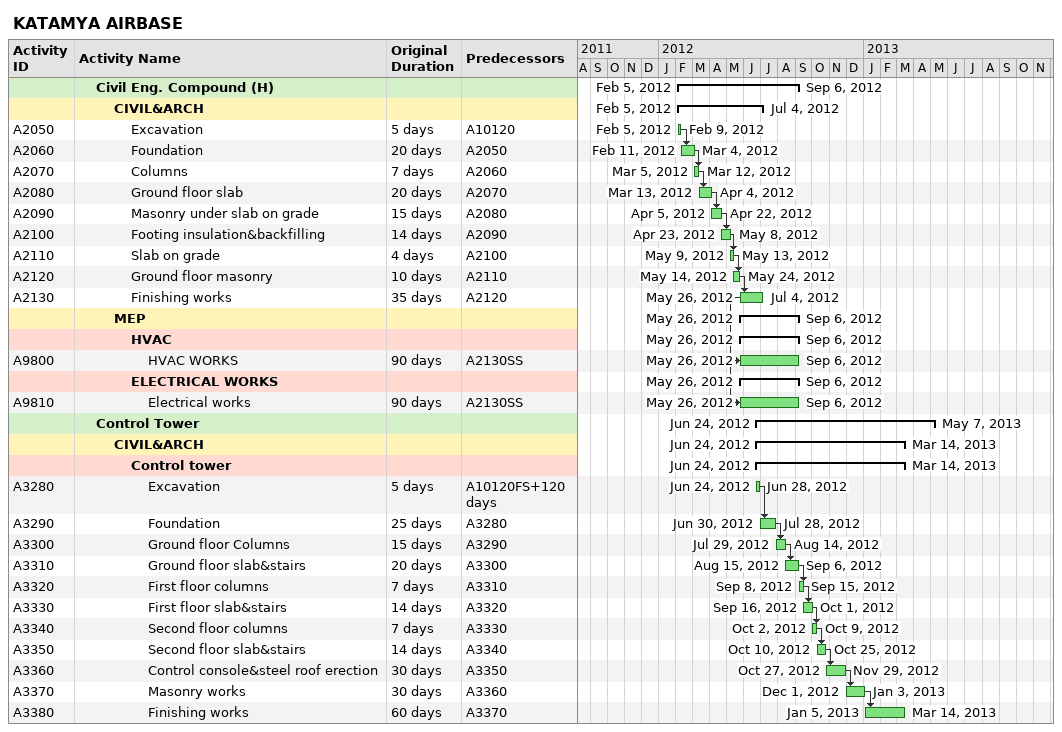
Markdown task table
KATAMYA AIRBASE

| ID | Level | Task | Original duration | Start | Finish | Predecessors |
|---|---|---|---|---|---|---|
|  | 2 | **Civil Eng. Compound (H)** |  | 2012-02-05 | 2012-09-06 |  |
|  | 3 | **CIVIL&ARCH** |  | 2012-02-05 | 2012-07-04 |  |
| A2050 | 4 | Excavation | 5d | 2012-02-05 | 2012-02-09 | A10120 |
| A2060 | 4 | Foundation | 20d | 2012-02-11 | 2012-03-04 | A2050 |
| A2070 | 4 | Columns | 7d | 2012-03-05 | 2012-03-12 | A2060 |
| A2080 | 4 | Ground floor slab | 20d | 2012-03-13 | 2012-04-04 | A2070 |
| A2090 | 4 | Masonry under slab on grade | 15d | 2012-04-05 | 2012-04-22 | A2080 |
| A2100 | 4 | Footing insulation&backfilling | 14d | 2012-04-23 | 2012-05-08 | A2090 |
| A2110 | 4 | Slab on grade | 4d | 2012-05-09 | 2012-05-13 | A2100 |
| A2120 | 4 | Ground floor masonry | 10d | 2012-05-14 | 2012-05-24 | A2110 |
| A2130 | 4 | Finishing works | 35d | 2012-05-26 | 2012-07-04 | A2120 |
|  | 3 | **MEP** |  | 2012-05-26 | 2012-09-06 |  |
|  | 4 | **HVAC** |  | 2012-05-26 | 2012-09-06 |  |
| A9800 | 5 | HVAC WORKS | 90d | 2012-05-26 | 2012-09-06 | A2130SS |
|  | 4 | **ELECTRICAL WORKS** |  | 2012-05-26 | 2012-09-06 |  |
| A9810 | 5 | Electrical works | 90d | 2012-05-26 | 2012-09-06 | A2130SS |
|  | 2 | **Control Tower** |  | 2012-06-24 | 2013-05-07 |  |
|  | 3 | **CIVIL&ARCH** |  | 2012-06-24 | 2013-03-14 |  |
|  | 4 | **Control tower** |  | 2012-06-24 | 2013-03-14 |  |
| A3280 | 5 | Excavation | 5d | 2012-06-24 | 2012-06-28 | A10120FS+120d |
| A3290 | 5 | Foundation | 25d | 2012-06-30 | 2012-07-28 | A3280 |
| A3300 | 5 | Ground floor Columns | 15d | 2012-07-29 | 2012-08-14 | A3290 |
| A3310 | 5 | Ground floor slab&stairs | 20d | 2012-08-15 | 2012-09-06 | A3300 |
| A3320 | 5 | First floor columns | 7d | 2012-09-08 | 2012-09-15 | A3310 |
| A3330 | 5 | First floor slab&stairs | 14d | 2012-09-16 | 2012-10-01 | A3320 |
| A3340 | 5 | Second floor columns | 7d | 2012-10-02 | 2012-10-09 | A3330 |
| A3350 | 5 | Second floor slab&stairs | 14d | 2012-10-10 | 2012-10-25 | A3340 |
| A3360 | 5 | Control console&steel roof erection | 30d | 2012-10-27 | 2012-11-29 | A3350 |
| A3370 | 5 | Masonry works | 30d | 2012-12-01 | 2013-01-03 | A3360 |
| A3380 | 5 | Finishing works | 60d | 2013-01-05 | 2013-03-14 | A3370 |
